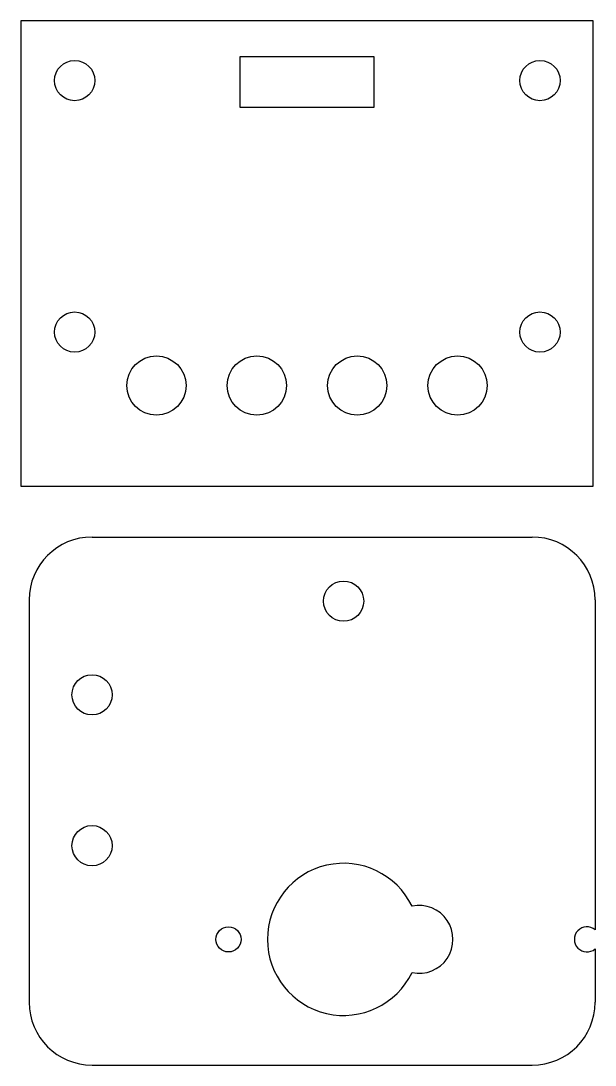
# Model space of a CAD drawing. Header units: millimetres. Extents: x 0 to 333, y 0 to 392.
# Drawn here: x 215 to 260.6, y 15 to 98.1 of the extents above; entities that cross this region are included whole.
import ezdxf

# ---------------------------------------------------------------- set-up
doc = ezdxf.new("R2010")
doc.units = ezdxf.units.MM

msp = doc.modelspace()

# ---------------------------------------------------------------- linework, layer by layer
at = {"color": 7, "linetype": 'Continuous', "lineweight": 25}
for p, q in [((260.464, 98.067), (214.964, 98.067)), ((214.964, 98.067), (214.964, 61.067)), ((260.464, 61.067), (260.464, 98.067)), ((243.044, 95.207), (232.384, 95.207)), ((232.384, 95.207), (232.384, 91.207)), ((243.044, 91.207), (243.044, 95.207)), ((232.384, 91.207), (243.044, 91.207)), ((214.964, 61.067), (260.464, 61.067)), ((220.622, 57.019), (255.622, 57.019)), ((215.622, 52.019), (215.622, 20.019)), ((260.622, 52.019), (260.622, 25.779)), ((260.622, 24.259), (260.622, 20.019)), ((220.622, 15.019), (255.622, 15.019))]:
    msp.add_line(p, q, dxfattribs=at)
for centre, radius in [((219.239, 93.319), 1.6), ((256.239, 93.319), 1.6), ((219.239, 73.319), 1.6), ((256.239, 73.319), 1.6), ((225.744, 69.067), 2.35), ((233.724, 69.067), 2.35), ((241.704, 69.067), 2.35), ((249.684, 69.067), 2.35), ((240.622, 51.919), 1.6), ((220.622, 44.469), 1.6), ((220.622, 32.469), 1.6), ((231.472, 25.019), 1)]:
    msp.add_circle(centre, radius, dxfattribs=at)
for centre, radius, start, end in [((220.622, 52.019), 5, 90, 180), ((255.622, 52.019), 5, 0, 90), ((240.622, 25.019), 6.05, 25.89168, 334.10832), ((246.622, 25.019), 2.7, 258.08828, 101.91172), ((259.972, 25.019), 1, 49.4584, 310.5416), ((220.622, 20.019), 5, 180, 270), ((255.622, 20.019), 5, 270, 0)]:
    msp.add_arc(centre, radius, start, end, dxfattribs=at)

doc.saveas('drawing.dxf')
